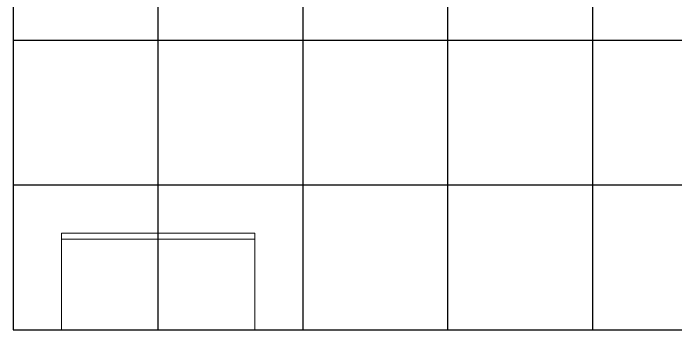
# Model space of a CAD drawing. Extents: x -178977 to 231842, y -29287 to 19916.
# Drawn here: x 38576 to 41319, y -6100 to -4788 of the extents above; entities that cross this region are included whole.
import ezdxf

# ---------------------------------------------------------------- set-up
doc = ezdxf.new("R2010")
doc.units = 0
doc.header["$LTSCALE"] = 0.25
doc.linetypes.add('DASHDOT', pattern=[25.4, 12.7, -6.35, 0, -6.35])
doc.layers.add('01-First Floor-FUR$0$FALSE CEILING', color=251, linetype='Continuous')
for name, color, linetype, lineweight in [('01-First Floor-FUR$0$LOADING', 253, 'Continuous', 5), ('01-First Floor-FUR$0$Walls', 251, 'Continuous', 5), ('E-LITE-CLNG-CNDT', 6, 'DASHDOT', 35)]:
    doc.layers.add(name, color=color, linetype=linetype, lineweight=lineweight)

# ---------------------------------------------------------------- blocks, each defined once
blk = doc.blocks.new('01-First Floor-FUR$0$GF21027-P')
at = {"layer": '01-First Floor-FUR$0$LOADING'}
for p, q in [((0.4, 0.4), (-0.4, 0.4)), ((-0.4, 0.4), (-0.4, 0)), ((0.4, 0), (0.4, 0.4)), ((-0.4, 0.025), (0.4, 0.025)), ((-0.4, 0), (0.4, 0))]:
    blk.add_line(p, q, dxfattribs=at)
blk = doc.blocks.new('01-First Floor-FUR')
at = {"layer": '01-First Floor-FUR$0$FALSE CEILING', "linetype": 'Continuous'}
for p, q in [((39176, -6100), (39176, -2810)), ((39776, -6100), (39776, -2810)), ((40376, -6100), (40376, -2810)), ((40976, -6100), (40976, -2810)), ((38576, -4900), (42776, -4900)), ((38576, -5500), (42776, -5500))]:
    blk.add_line(p, q, dxfattribs=at)
at = {"layer": '01-First Floor-FUR$0$FALSE CEILING'}
blk.add_lwpolyline([(38576, -6100), (42776, -6100), (42776, -2810), (38576, -2810)], close=True, dxfattribs=at)
at = {"layer": '01-First Floor-FUR$0$Walls'}
for p in [(38576, -2810), (41388.7, -6100.3, 0)]:
    blk.add_line(p, (38576, -6100), dxfattribs=at)
at = {"layer": '01-First Floor-FUR$0$LOADING', "color": 1, "xscale": 1000, "yscale": 1000, "zscale": 1000, "rotation": 180.0000000209116}
blk.add_blockref('01-First Floor-FUR$0$GF21027-P', (39176, -5700, -0.1), dxfattribs=at)

msp = doc.modelspace()

# ---------------------------------------------------------------- block references
at = {"layer": 'E-LITE-CLNG-CNDT'}
msp.add_blockref('01-First Floor-FUR', (0, 0), dxfattribs=at)

doc.saveas('drawing.dxf')
